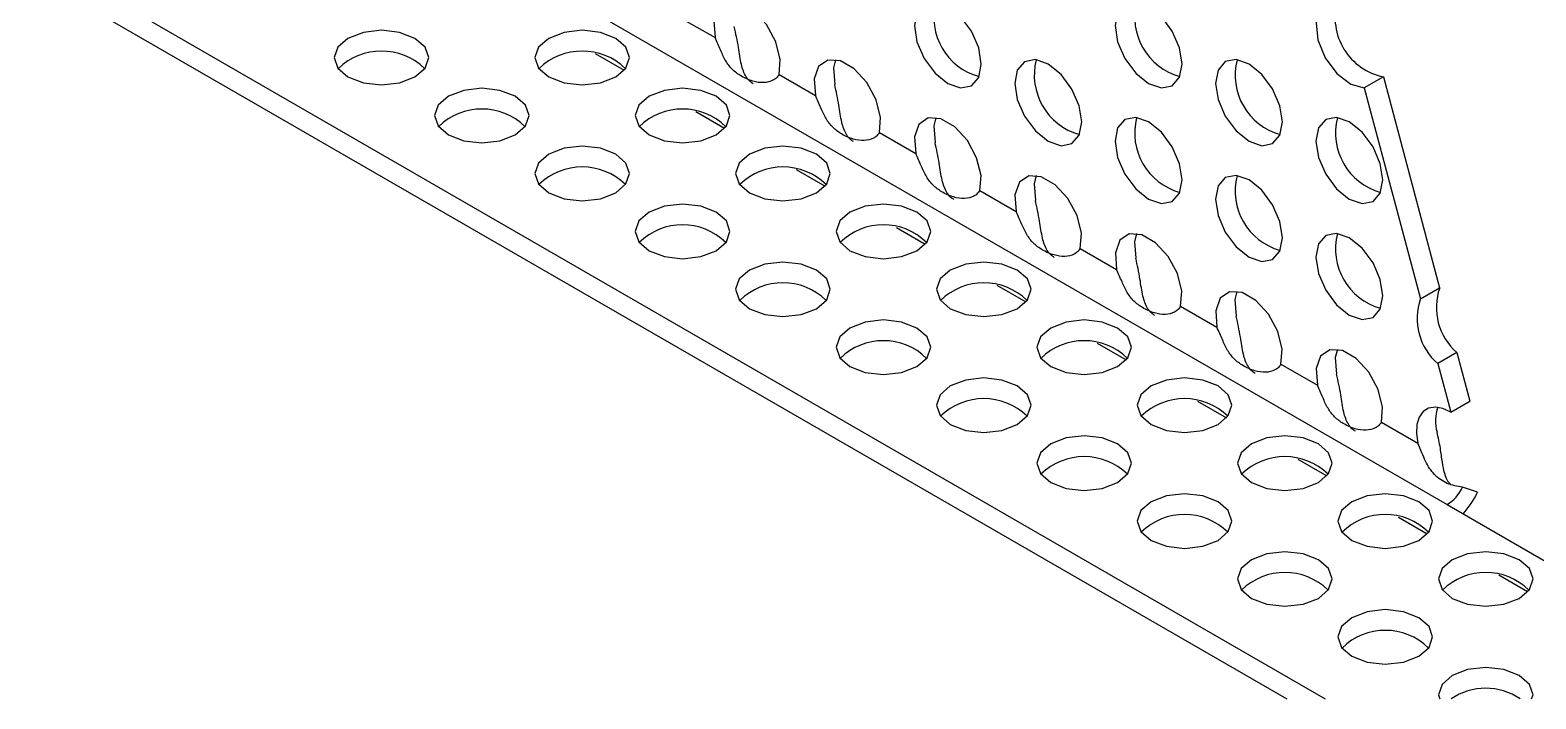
# Model space of a CAD drawing. Extents: x 0 to 6.13, y -7.8 to 0.
# Drawn here: x 1.758 to 3.747, y -5.587 to -4.703 of the extents above; entities that cross this region are included whole.
import ezdxf

# ---------------------------------------------------------------- set-up
doc = ezdxf.new("R2010")
doc.units = 0
doc.header["$LTSCALE"] = 0.5
doc.header["$MEASUREMENT"] = 0
doc.layers.add('Brackets', color=181, linetype='CONTINUOUS')
doc.layers.add('End Cap', color=92, linetype='CONTINUOUS')

msp = doc.modelspace()

# ---------------------------------------------------------------- linework, layer by layer
at = {"layer": 'Brackets', "transparency": 16777216}
for p, q in [((1.0623, -4.1976), (3.4688, -5.5869)), ((1.0475, -4.2184), (3.418, -5.5869)), ((1.862, -4.3098), (3.6298, -5.3303)), ((2.6147, -4.6856), (2.6628, -4.7133)), ((2.7473, -4.7621), (2.7954, -4.7899)), ((3.5455, -4.765), (3.5201, -4.7797)), ((3.5455, -4.765), (3.6198, -5.0437)), ((3.5201, -4.7797), (3.5944, -5.0583)), ((2.8799, -4.8386), (2.928, -4.8664)), ((3.0124, -4.9152), (3.0606, -4.9429)), ((3.145, -4.9917), (3.1931, -5.0195)), ((3.5944, -5.0583), (3.6198, -5.0437)), ((3.2776, -5.0682), (3.3257, -5.096)), ((3.6426, -5.1291), (3.6172, -5.1438)), ((3.6426, -5.1291), (3.6598, -5.1935)), ((3.4102, -5.1448), (3.4583, -5.1726)), ((3.6172, -5.1438), (3.6344, -5.2082)), ((3.6344, -5.2082), (3.6598, -5.1935)), ((3.5428, -5.2213), (3.5909, -5.2491)), ((3.6699, -5.3139), (3.6498, -5.3074)), ((3.6298, -5.3303), (3.9698, -5.5266))]:
    msp.add_line(p, q, dxfattribs=at)
at = {"layer": 'Brackets', "transparency": 16777216, "flags": 128}
for points in [[(2.7473, -4.7621), (2.7489, -4.7421), (2.7431, -4.7188), (2.7308, -4.6961), (2.7142, -4.678), (2.6959, -4.6675), (2.6792, -4.6664), (2.667, -4.6748), (2.6611, -4.6914), (2.6628, -4.7133)], [(2.9702, -4.6716), (2.9533, -4.6657), (2.939, -4.6685), (2.9294, -4.6796), (2.926, -4.6971), (2.9294, -4.7186), (2.939, -4.7407), (2.9533, -4.76), (2.9702, -4.7737), (2.9871, -4.7796), (3.0015, -4.7768), (3.011, -4.7658), (3.0144, -4.7482), (3.011, -4.7267), (3.0015, -4.7046), (2.9871, -4.6853), (2.9702, -4.6716)], [(3.2354, -4.6716), (3.2185, -4.6657), (3.2041, -4.6685), (3.1945, -4.6795), (3.1912, -4.6971), (3.1945, -4.7186), (3.2041, -4.7407), (3.2185, -4.76), (3.2354, -4.7737), (3.2523, -4.7795), (3.2666, -4.7768), (3.2762, -4.7657), (3.2796, -4.7481), (3.2762, -4.7267), (3.2666, -4.7046), (3.2523, -4.6852), (3.2354, -4.6716)], [(3.4901, -4.667), (3.4735, -4.6666), (3.4616, -4.676), (3.4565, -4.6935), (3.459, -4.7161), (3.4688, -4.7398), (3.4841, -4.7605), (3.5023, -4.7746), (3.5201, -4.7797)], [(2.2664, -4.7142), (2.2461, -4.7064), (2.2222, -4.7036), (2.1983, -4.7064), (2.178, -4.7142), (2.1645, -4.7259), (2.1597, -4.7397), (2.1645, -4.7535), (2.178, -4.7652), (2.1983, -4.773), (2.2222, -4.7758), (2.2461, -4.773), (2.2664, -4.7652), (2.2799, -4.7535), (2.2847, -4.7397), (2.2799, -4.7259), (2.2664, -4.7142)], [(2.5316, -4.7142), (2.5113, -4.7064), (2.4874, -4.7036), (2.4634, -4.7064), (2.4432, -4.7142), (2.4296, -4.7259), (2.4249, -4.7397), (2.4296, -4.7535), (2.4432, -4.7652), (2.4634, -4.773), (2.4874, -4.7758), (2.5113, -4.773), (2.5316, -4.7652), (2.5451, -4.7535), (2.5499, -4.7397), (2.5451, -4.7259), (2.5316, -4.7142)], [(2.8799, -4.8386), (2.8815, -4.8186), (2.8757, -4.7953), (2.8634, -4.7727), (2.8467, -4.7545), (2.8285, -4.744), (2.8118, -4.7429), (2.7995, -4.7513), (2.7937, -4.7679), (2.7954, -4.7899)], [(2.8218, -4.7424), (2.8191, -4.7533), (2.8208, -4.7752)], [(3.1028, -4.7482), (3.0859, -4.7423), (3.0715, -4.7451), (3.062, -4.7561), (3.0586, -4.7737), (3.062, -4.7952), (3.0715, -4.8172), (3.0859, -4.8366), (3.1028, -4.8502), (3.1197, -4.8561), (3.134, -4.8533), (3.1436, -4.8423), (3.147, -4.8247), (3.1436, -4.8032), (3.134, -4.7812), (3.1197, -4.7618), (3.1028, -4.7482)], [(3.368, -4.7481), (3.351, -4.7423), (3.3367, -4.745), (3.3271, -4.7561), (3.3238, -4.7737), (3.3271, -4.7951), (3.3367, -4.8172), (3.351, -4.8366), (3.368, -4.8502), (3.3849, -4.8561), (3.3992, -4.8533), (3.4088, -4.8423), (3.4122, -4.8247), (3.4088, -4.8032), (3.3992, -4.7811), (3.3849, -4.7618), (3.368, -4.7481)], [(2.399, -4.7907), (2.3787, -4.7829), (2.3548, -4.7802), (2.3309, -4.7829), (2.3106, -4.7907), (2.297, -4.8024), (2.2923, -4.8162), (2.297, -4.83), (2.3106, -4.8417), (2.3309, -4.8496), (2.3548, -4.8523), (2.3787, -4.8496), (2.399, -4.8417), (2.4125, -4.83), (2.4173, -4.8162), (2.4125, -4.8024), (2.399, -4.7907)], [(2.6641, -4.7907), (2.6439, -4.7829), (2.6199, -4.7802), (2.596, -4.7829), (2.5757, -4.7907), (2.5622, -4.8024), (2.5574, -4.8162), (2.5622, -4.83), (2.5757, -4.8417), (2.596, -4.8496), (2.6199, -4.8523), (2.6439, -4.8496), (2.6641, -4.8417), (2.6777, -4.83), (2.6824, -4.8162), (2.6777, -4.8024), (2.6641, -4.7907)], [(3.0124, -4.9152), (3.0141, -4.8952), (3.0083, -4.8719), (2.996, -4.8492), (2.9793, -4.8311), (2.9611, -4.8206), (2.9444, -4.8194), (2.9321, -4.8279), (2.9263, -4.8445), (2.928, -4.8664)], [(2.9543, -4.819), (2.9517, -4.8298), (2.9534, -4.8518)], [(3.2354, -4.8247), (3.2185, -4.8188), (3.2041, -4.8216), (3.1945, -4.8326), (3.1912, -4.8502), (3.1945, -4.8717), (3.2041, -4.8938), (3.2185, -4.9131), (3.2354, -4.9268), (3.2523, -4.9326), (3.2666, -4.9299), (3.2762, -4.9188), (3.2796, -4.9012), (3.2762, -4.8798), (3.2666, -4.8577), (3.2523, -4.8383), (3.2354, -4.8247)], [(3.5005, -4.8247), (3.4836, -4.8188), (3.4693, -4.8216), (3.4597, -4.8326), (3.4563, -4.8502), (3.4597, -4.8717), (3.4693, -4.8938), (3.4836, -4.9131), (3.5005, -4.9267), (3.5175, -4.9326), (3.5318, -4.9298), (3.5414, -4.9188), (3.5447, -4.9012), (3.5414, -4.8798), (3.5318, -4.8577), (3.5175, -4.8383), (3.5005, -4.8247)], [(2.5316, -4.8673), (2.5113, -4.8594), (2.4874, -4.8567), (2.4634, -4.8594), (2.4432, -4.8673), (2.4296, -4.879), (2.4249, -4.8928), (2.4296, -4.9066), (2.4432, -4.9183), (2.4634, -4.9261), (2.4874, -4.9289), (2.5113, -4.9261), (2.5316, -4.9183), (2.5451, -4.9066), (2.5499, -4.8928), (2.5451, -4.879), (2.5316, -4.8673)], [(2.7967, -4.8673), (2.7764, -4.8594), (2.7525, -4.8567), (2.7286, -4.8594), (2.7083, -4.8673), (2.6948, -4.879), (2.69, -4.8928), (2.6948, -4.9066), (2.7083, -4.9183), (2.7286, -4.9261), (2.7525, -4.9289), (2.7764, -4.9261), (2.7967, -4.9183), (2.8103, -4.9066), (2.815, -4.8928), (2.8103, -4.879), (2.7967, -4.8673)], [(3.145, -4.9917), (3.1467, -4.9717), (3.1409, -4.9484), (3.1286, -4.9257), (3.1119, -4.9076), (3.0937, -4.8971), (3.077, -4.896), (3.0647, -4.9044), (3.0589, -4.921), (3.0606, -4.9429)], [(3.0869, -4.8955), (3.0843, -4.9064), (3.0859, -4.9283)], [(3.368, -4.9012), (3.351, -4.8954), (3.3367, -4.8981), (3.3271, -4.9092), (3.3238, -4.9268), (3.3271, -4.9482), (3.3367, -4.9703), (3.351, -4.9897), (3.368, -5.0033), (3.3849, -5.0092), (3.3992, -5.0064), (3.4088, -4.9954), (3.4122, -4.9778), (3.4088, -4.9563), (3.3992, -4.9342), (3.3849, -4.9149), (3.368, -4.9012)], [(2.6641, -4.9438), (2.6439, -4.936), (2.6199, -4.9332), (2.596, -4.936), (2.5757, -4.9438), (2.5622, -4.9555), (2.5574, -4.9693), (2.5622, -4.9831), (2.5757, -4.9948), (2.596, -5.0026), (2.6199, -5.0054), (2.6439, -5.0026), (2.6641, -4.9948), (2.6777, -4.9831), (2.6824, -4.9693), (2.6777, -4.9555), (2.6641, -4.9438)], [(2.9293, -4.9438), (2.909, -4.936), (2.8851, -4.9332), (2.8612, -4.936), (2.8409, -4.9438), (2.8274, -4.9555), (2.8226, -4.9693), (2.8274, -4.9831), (2.8409, -4.9948), (2.8612, -5.0026), (2.8851, -5.0054), (2.909, -5.0026), (2.9293, -4.9948), (2.9429, -4.9831), (2.9476, -4.9693), (2.9429, -4.9555), (2.9293, -4.9438)], [(3.2776, -5.0682), (3.2793, -5.0482), (3.2735, -5.0249), (3.2612, -5.0023), (3.2445, -4.9842), (3.2263, -4.9736), (3.2096, -4.9725), (3.1973, -4.981), (3.1915, -4.9976), (3.1931, -5.0195)], [(3.2195, -4.972), (3.2169, -4.9829), (3.2185, -5.0048)], [(3.5005, -4.9778), (3.4836, -4.9719), (3.4693, -4.9747), (3.4597, -4.9857), (3.4563, -5.0033), (3.4597, -5.0248), (3.4693, -5.0469), (3.4836, -5.0662), (3.5005, -5.0798), (3.5175, -5.0857), (3.5318, -5.0829), (3.5414, -5.0719), (3.5447, -5.0543), (3.5414, -5.0329), (3.5318, -5.0108), (3.5175, -4.9914), (3.5005, -4.9778)], [(2.7967, -5.0203), (2.7764, -5.0125), (2.7525, -5.0098), (2.7286, -5.0125), (2.7083, -5.0203), (2.6948, -5.032), (2.69, -5.0458), (2.6948, -5.0597), (2.7083, -5.0714), (2.7286, -5.0792), (2.7525, -5.0819), (2.7764, -5.0792), (2.7967, -5.0714), (2.8103, -5.0597), (2.815, -5.0458), (2.8103, -5.032), (2.7967, -5.0203)], [(3.0619, -5.0203), (3.0416, -5.0125), (3.0177, -5.0098), (2.9938, -5.0125), (2.9735, -5.0203), (2.9599, -5.032), (2.9552, -5.0458), (2.9599, -5.0597), (2.9735, -5.0714), (2.9938, -5.0792), (3.0177, -5.0819), (3.0416, -5.0792), (3.0619, -5.0714), (3.0754, -5.0597), (3.0802, -5.0458), (3.0754, -5.032), (3.0619, -5.0203)], [(3.4102, -5.1448), (3.4119, -5.1248), (3.406, -5.1015), (3.3938, -5.0788), (3.3771, -5.0607), (3.3588, -5.0502), (3.3422, -5.049), (3.3299, -5.0575), (3.3241, -5.0741), (3.3257, -5.096)], [(3.3521, -5.0486), (3.3494, -5.0594), (3.3511, -5.0814)], [(2.9293, -5.0969), (2.909, -5.0891), (2.8851, -5.0863), (2.8612, -5.0891), (2.8409, -5.0969), (2.8274, -5.1086), (2.8226, -5.1224), (2.8274, -5.1362), (2.8409, -5.1479), (2.8612, -5.1557), (2.8851, -5.1585), (2.909, -5.1557), (2.9293, -5.1479), (2.9429, -5.1362), (2.9476, -5.1224), (2.9429, -5.1086), (2.9293, -5.0969)], [(3.1945, -5.0969), (3.1742, -5.0891), (3.1503, -5.0863), (3.1264, -5.0891), (3.1061, -5.0969), (3.0925, -5.1086), (3.0878, -5.1224), (3.0925, -5.1362), (3.1061, -5.1479), (3.1264, -5.1557), (3.1503, -5.1585), (3.1742, -5.1557), (3.1945, -5.1479), (3.208, -5.1362), (3.2128, -5.1224), (3.208, -5.1086), (3.1945, -5.0969)], [(3.5428, -5.2213), (3.5444, -5.2013), (3.5386, -5.178), (3.5263, -5.1554), (3.5097, -5.1372), (3.4914, -5.1267), (3.4747, -5.1256), (3.4625, -5.134), (3.4566, -5.1506), (3.4583, -5.1726)], [(3.4847, -5.1251), (3.482, -5.136), (3.4837, -5.1579)], [(3.0619, -5.1734), (3.0416, -5.1656), (3.0177, -5.1628), (2.9938, -5.1656), (2.9735, -5.1734), (2.9599, -5.1851), (2.9552, -5.1989), (2.9599, -5.2127), (2.9735, -5.2244), (2.9938, -5.2323), (3.0177, -5.235), (3.0416, -5.2323), (3.0619, -5.2244), (3.0754, -5.2127), (3.0802, -5.1989), (3.0754, -5.1851), (3.0619, -5.1734)], [(3.3271, -5.1734), (3.3068, -5.1656), (3.2829, -5.1628), (3.2589, -5.1656), (3.2387, -5.1734), (3.2251, -5.1851), (3.2204, -5.1989), (3.2251, -5.2127), (3.2387, -5.2244), (3.2589, -5.2323), (3.2829, -5.235), (3.3068, -5.2323), (3.3271, -5.2244), (3.3406, -5.2127), (3.3454, -5.1989), (3.3406, -5.1851), (3.3271, -5.1734)], [(3.6344, -5.2082), (3.624, -5.2032), (3.6141, -5.2014), (3.6052, -5.2028), (3.598, -5.2072), (3.5926, -5.2146), (3.5896, -5.2244), (3.589, -5.2361), (3.5909, -5.2491)], [(3.1945, -5.25), (3.1742, -5.2421), (3.1503, -5.2394), (3.1264, -5.2421), (3.1061, -5.25), (3.0925, -5.2617), (3.0878, -5.2755), (3.0925, -5.2893), (3.1061, -5.301), (3.1264, -5.3088), (3.1503, -5.3115), (3.1742, -5.3088), (3.1945, -5.301), (3.208, -5.2893), (3.2128, -5.2755), (3.208, -5.2617), (3.1945, -5.25)], [(3.4596, -5.25), (3.4394, -5.2421), (3.4154, -5.2394), (3.3915, -5.2421), (3.3712, -5.25), (3.3577, -5.2617), (3.3529, -5.2755), (3.3577, -5.2893), (3.3712, -5.301), (3.3915, -5.3088), (3.4154, -5.3115), (3.4394, -5.3088), (3.4596, -5.301), (3.4732, -5.2893), (3.4779, -5.2755), (3.4732, -5.2617), (3.4596, -5.25)], [(3.3271, -5.3265), (3.3068, -5.3187), (3.2829, -5.3159), (3.2589, -5.3187), (3.2387, -5.3265), (3.2251, -5.3382), (3.2204, -5.352), (3.2251, -5.3658), (3.2387, -5.3775), (3.2589, -5.3853), (3.2829, -5.3881), (3.3068, -5.3853), (3.3271, -5.3775), (3.3406, -5.3658), (3.3454, -5.352), (3.3406, -5.3382), (3.3271, -5.3265)], [(3.5922, -5.3265), (3.5719, -5.3187), (3.548, -5.3159), (3.5241, -5.3187), (3.5038, -5.3265), (3.4903, -5.3382), (3.4855, -5.352), (3.4903, -5.3658), (3.5038, -5.3775), (3.5241, -5.3853), (3.548, -5.3881), (3.5719, -5.3853), (3.5922, -5.3775), (3.6058, -5.3658), (3.6105, -5.352), (3.6058, -5.3382), (3.5922, -5.3265)], [(3.4596, -5.403), (3.4394, -5.3952), (3.4154, -5.3925), (3.3915, -5.3952), (3.3712, -5.403), (3.3577, -5.4147), (3.3529, -5.4285), (3.3577, -5.4423), (3.3712, -5.4541), (3.3915, -5.4619), (3.4154, -5.4646), (3.4394, -5.4619), (3.4596, -5.4541), (3.4732, -5.4423), (3.4779, -5.4285), (3.4732, -5.4147), (3.4596, -5.403)], [(3.7248, -5.403), (3.7045, -5.3952), (3.6806, -5.3925), (3.6567, -5.3952), (3.6364, -5.403), (3.6229, -5.4147), (3.6181, -5.4285), (3.6229, -5.4423), (3.6364, -5.4541), (3.6567, -5.4619), (3.6806, -5.4646), (3.7045, -5.4619), (3.7248, -5.4541), (3.7383, -5.4423), (3.7431, -5.4285), (3.7383, -5.4147), (3.7248, -5.403)], [(3.5922, -5.4796), (3.5719, -5.4717), (3.548, -5.469), (3.5241, -5.4717), (3.5038, -5.4796), (3.4903, -5.4913), (3.4855, -5.5051), (3.4903, -5.5189), (3.5038, -5.5306), (3.5241, -5.5384), (3.548, -5.5412), (3.5719, -5.5384), (3.5922, -5.5306), (3.6058, -5.5189), (3.6105, -5.5051), (3.6058, -5.4913), (3.5922, -5.4796)], [(3.7248, -5.5561), (3.7045, -5.5483), (3.6806, -5.5455), (3.6567, -5.5483), (3.6364, -5.5561), (3.6229, -5.5678), (3.6181, -5.5816), (3.6199, -5.5869)], [(3.7413, -5.5869), (3.7431, -5.5816), (3.7383, -5.5678), (3.7248, -5.5561)]]:
    msp.add_lwpolyline(points, dxfattribs=at)
at = {"layer": 'Brackets', "transparency": 16777216}
for centre, radius, start, end in [((3.0334, -4.6862), 0.0816, 165.6081, 254.3865), ((3.2986, -4.6861), 0.0816, 165.6081, 254.3865), ((3.5613, -4.687), 0.0796, 164.5257, 258.5207), ((2.2222, -4.8127), 0.0817, 45.6215, 134.3785), ((2.4874, -4.8127), 0.0817, 45.6215, 134.3785), ((3.166, -4.7627), 0.0816, 165.6081, 254.3865), ((3.4312, -4.7627), 0.0816, 165.6081, 254.3865), ((2.3548, -4.8893), 0.0817, 45.6215, 134.3785), ((2.6199, -4.8893), 0.0817, 45.6215, 134.3785), ((3.2986, -4.8392), 0.0816, 165.6081, 254.3865), ((3.5638, -4.8392), 0.0816, 165.6081, 254.3865), ((2.4874, -4.9658), 0.0817, 45.6215, 134.3785), ((2.7525, -4.9658), 0.0817, 45.6215, 134.3785), ((3.4312, -4.9158), 0.0816, 165.6081, 254.3865), ((2.6199, -5.0423), 0.0817, 45.6215, 134.3785), ((2.8851, -5.0423), 0.0817, 45.6215, 134.3785), ((3.5638, -4.9923), 0.0816, 165.6081, 254.3865), ((2.7525, -5.1189), 0.0817, 45.6215, 134.3785), ((3.0177, -5.1189), 0.0817, 45.6215, 134.3785), ((3.694, -5.0697), 0.0786, 160.6851, 229.1779), ((3.6686, -5.0843), 0.0786, 160.6851, 229.1779), ((2.8851, -5.1954), 0.0817, 45.6215, 134.3785), ((3.1503, -5.1954), 0.0817, 45.6215, 134.3785), ((3.0177, -5.2719), 0.0817, 45.6215, 134.3785), ((3.2829, -5.2719), 0.0817, 45.6215, 134.3785), ((3.6689, -5.2196), 0.0546, 160.8072, 195.7425), ((3.1503, -5.3485), 0.0817, 45.6215, 134.3785), ((3.4154, -5.3485), 0.0817, 45.6215, 134.3785), ((3.601, -5.2849), 0.0537, 302.3108, 335.2398), ((3.561, -5.2613), 0.1209, 317.8715, 334.2115), ((3.2829, -5.425), 0.0817, 45.6215, 134.3785), ((3.548, -5.425), 0.0817, 45.6215, 134.3785), ((3.4154, -5.5016), 0.0817, 45.6215, 134.3785), ((3.6806, -5.5016), 0.0817, 45.6215, 134.3785), ((3.548, -5.5781), 0.0817, 45.6215, 134.3785), ((3.6806, -5.6546), 0.0817, 56.0296, 123.9704)]:
    msp.add_arc(centre, radius, start, end, dxfattribs=at)
for points, knots in [([(2.7131, -4.7742), (2.7115, -4.7731), (2.7079, -4.7706), (2.7019, -4.7628), (2.6967, -4.7479), (2.6938, -4.7242), (2.6902, -4.7078), (2.6882, -4.6987)], [0, 0, 0, 0, 0.080074, 0.183747, 0.405923, 0.672364, 1, 1, 1, 1]), ([(2.7473, -4.7621), (2.7463, -4.7636), (2.7443, -4.7664), (2.7378, -4.771), (2.7267, -4.7737), (2.7117, -4.7711), (2.6975, -4.7648), (2.6853, -4.7558), (2.6765, -4.7442), (2.6698, -4.7295), (2.6652, -4.7188), (2.6628, -4.7133)], [0, 0, 0, 0, 0.057112, 0.112917, 0.226716, 0.354241, 0.504433, 0.631212, 0.751516, 0.872215, 1, 1, 1, 1]), ([(2.8799, -4.8386), (2.8789, -4.8401), (2.8769, -4.843), (2.8704, -4.8475), (2.8593, -4.8502), (2.8442, -4.8477), (2.8301, -4.8413), (2.8179, -4.8324), (2.8091, -4.8208), (2.8024, -4.806), (2.7978, -4.7954), (2.7954, -4.7899)], [0, 0, 0, 0, 0.0571124, 0.1129168, 0.2267158, 0.3542413, 0.5044329, 0.6312117, 0.7515163, 0.8722153, 1, 1, 1, 1]), ([(2.8456, -4.8507), (2.8441, -4.8496), (2.8405, -4.8472), (2.8345, -4.8393), (2.8293, -4.8245), (2.8264, -4.8007), (2.8228, -4.7843), (2.8208, -4.7752)], [0, 0, 0, 0, 0.080074, 0.183747, 0.405923, 0.672364, 1, 1, 1, 1]), ([(2.9782, -4.9272), (2.9767, -4.9262), (2.9731, -4.9237), (2.9671, -4.9158), (2.9619, -4.901), (2.9589, -4.8773), (2.9553, -4.8608), (2.9534, -4.8518)], [0, 0, 0, 0, 0.080074, 0.183747, 0.405923, 0.672364, 1, 1, 1, 1]), ([(3.0124, -4.9152), (3.0115, -4.9166), (3.0095, -4.9195), (3.003, -4.9241), (2.9919, -4.9268), (2.9768, -4.9242), (2.9627, -4.9178), (2.9505, -4.9089), (2.9417, -4.8973), (2.935, -4.8826), (2.9304, -4.8719), (2.928, -4.8664)], [0, 0, 0, 0, 0.057112, 0.112917, 0.226716, 0.354241, 0.504433, 0.631212, 0.751516, 0.872215, 1, 1, 1, 1]), ([(3.1108, -5.0038), (3.1092, -5.0027), (3.1057, -5.0003), (3.0996, -4.9924), (3.0944, -4.9775), (3.0915, -4.9538), (3.0879, -4.9374), (3.0859, -4.9283)], [0, 0, 0, 0, 0.080074, 0.183747, 0.405923, 0.672364, 1, 1, 1, 1]), ([(3.145, -4.9917), (3.144, -4.9932), (3.1421, -4.9961), (3.1356, -5.0006), (3.1244, -5.0033), (3.1094, -5.0008), (3.0953, -4.9944), (3.0831, -4.9854), (3.0742, -4.9738), (3.0676, -4.9591), (3.0629, -4.9484), (3.0606, -4.9429)], [0, 0, 0, 0, 0.057112, 0.112917, 0.226716, 0.354241, 0.504433, 0.631212, 0.751516, 0.872215, 1, 1, 1, 1]), ([(3.2434, -5.0803), (3.2418, -5.0793), (3.2382, -5.0768), (3.2322, -5.0689), (3.227, -5.0541), (3.2241, -5.0304), (3.2205, -5.0139), (3.2185, -5.0048)], [0, 0, 0, 0, 0.080074, 0.183747, 0.405923, 0.672364, 1, 1, 1, 1]), ([(3.2776, -5.0682), (3.2766, -5.0697), (3.2747, -5.0726), (3.2681, -5.0772), (3.257, -5.0798), (3.242, -5.0773), (3.2279, -5.0709), (3.2157, -5.062), (3.2068, -5.0504), (3.2002, -5.0357), (3.1955, -5.025), (3.1931, -5.0195)], [0, 0, 0, 0, 0.057112, 0.112917, 0.226716, 0.354241, 0.504433, 0.631212, 0.751516, 0.872215, 1, 1, 1, 1]), ([(3.376, -5.1569), (3.3744, -5.1558), (3.3708, -5.1533), (3.3648, -5.1454), (3.3596, -5.1306), (3.3567, -5.1069), (3.3531, -5.0904), (3.3511, -5.0814)], [0, 0, 0, 0, 0.080074, 0.183747, 0.405923, 0.672364, 1, 1, 1, 1]), ([(3.4102, -5.1448), (3.4092, -5.1462), (3.4073, -5.1491), (3.4007, -5.1537), (3.3896, -5.1564), (3.3746, -5.1538), (3.3605, -5.1474), (3.3482, -5.1385), (3.3394, -5.1269), (3.3328, -5.1122), (3.3281, -5.1015), (3.3257, -5.096)], [0, 0, 0, 0, 0.057112, 0.112917, 0.226716, 0.354241, 0.504433, 0.631212, 0.751516, 0.872215, 1, 1, 1, 1]), ([(3.5086, -5.2334), (3.507, -5.2323), (3.5034, -5.2299), (3.4974, -5.222), (3.4922, -5.2072), (3.4893, -5.1834), (3.4857, -5.167), (3.4837, -5.1579)], [0, 0, 0, 0, 0.080074, 0.183747, 0.405923, 0.672364, 1, 1, 1, 1]), ([(3.5428, -5.2213), (3.5418, -5.2228), (3.5398, -5.2257), (3.5333, -5.2302), (3.5222, -5.2329), (3.5072, -5.2304), (3.493, -5.224), (3.4808, -5.2151), (3.472, -5.2034), (3.4653, -5.1887), (3.4607, -5.1781), (3.4583, -5.1726)], [0, 0, 0, 0, 0.057112, 0.112917, 0.226716, 0.354241, 0.504433, 0.631212, 0.751516, 0.872215, 1, 1, 1, 1]), ([(3.6498, -5.3074), (3.643, -5.3061), (3.6292, -5.3035), (3.6123, -5.2916), (3.6023, -5.2766), (3.5963, -5.2614), (3.5928, -5.2533), (3.5909, -5.2491)], [0, 0, 0, 0, 0.249652, 0.501997, 0.738303, 0.864242, 1, 1, 1, 1]), ([(3.634, -5.3033), (3.633, -5.3022), (3.6295, -5.2985), (3.6259, -5.2886), (3.6231, -5.2735), (3.6209, -5.2544), (3.6179, -5.2415), (3.6163, -5.2344)], [0, 0, 0, 0, 0.069732, 0.247278, 0.455183, 0.704056, 1, 1, 1, 1])]:
    msp.add_open_spline(points, degree=3, knots=knots, dxfattribs=at)
at = {"layer": 'End Cap', "transparency": 16777216}
for p, q in [((2.5046, -4.7343), (2.5428, -4.7564)), ((2.6372, -4.8109), (2.6754, -4.8329)), ((2.7698, -4.8874), (2.808, -4.9094)), ((2.9024, -4.964), (2.9405, -4.986)), ((3.035, -5.0405), (3.0731, -5.0625)), ((3.1676, -5.117), (3.2057, -5.1391)), ((3.3001, -5.1936), (3.3383, -5.2156)), ((3.4327, -5.2701), (3.4709, -5.2921)), ((3.5653, -5.3466), (3.6035, -5.3687)), ((3.6979, -5.4232), (3.736, -5.4452))]:
    msp.add_line(p, q, dxfattribs=at)

doc.saveas('drawing.dxf')
